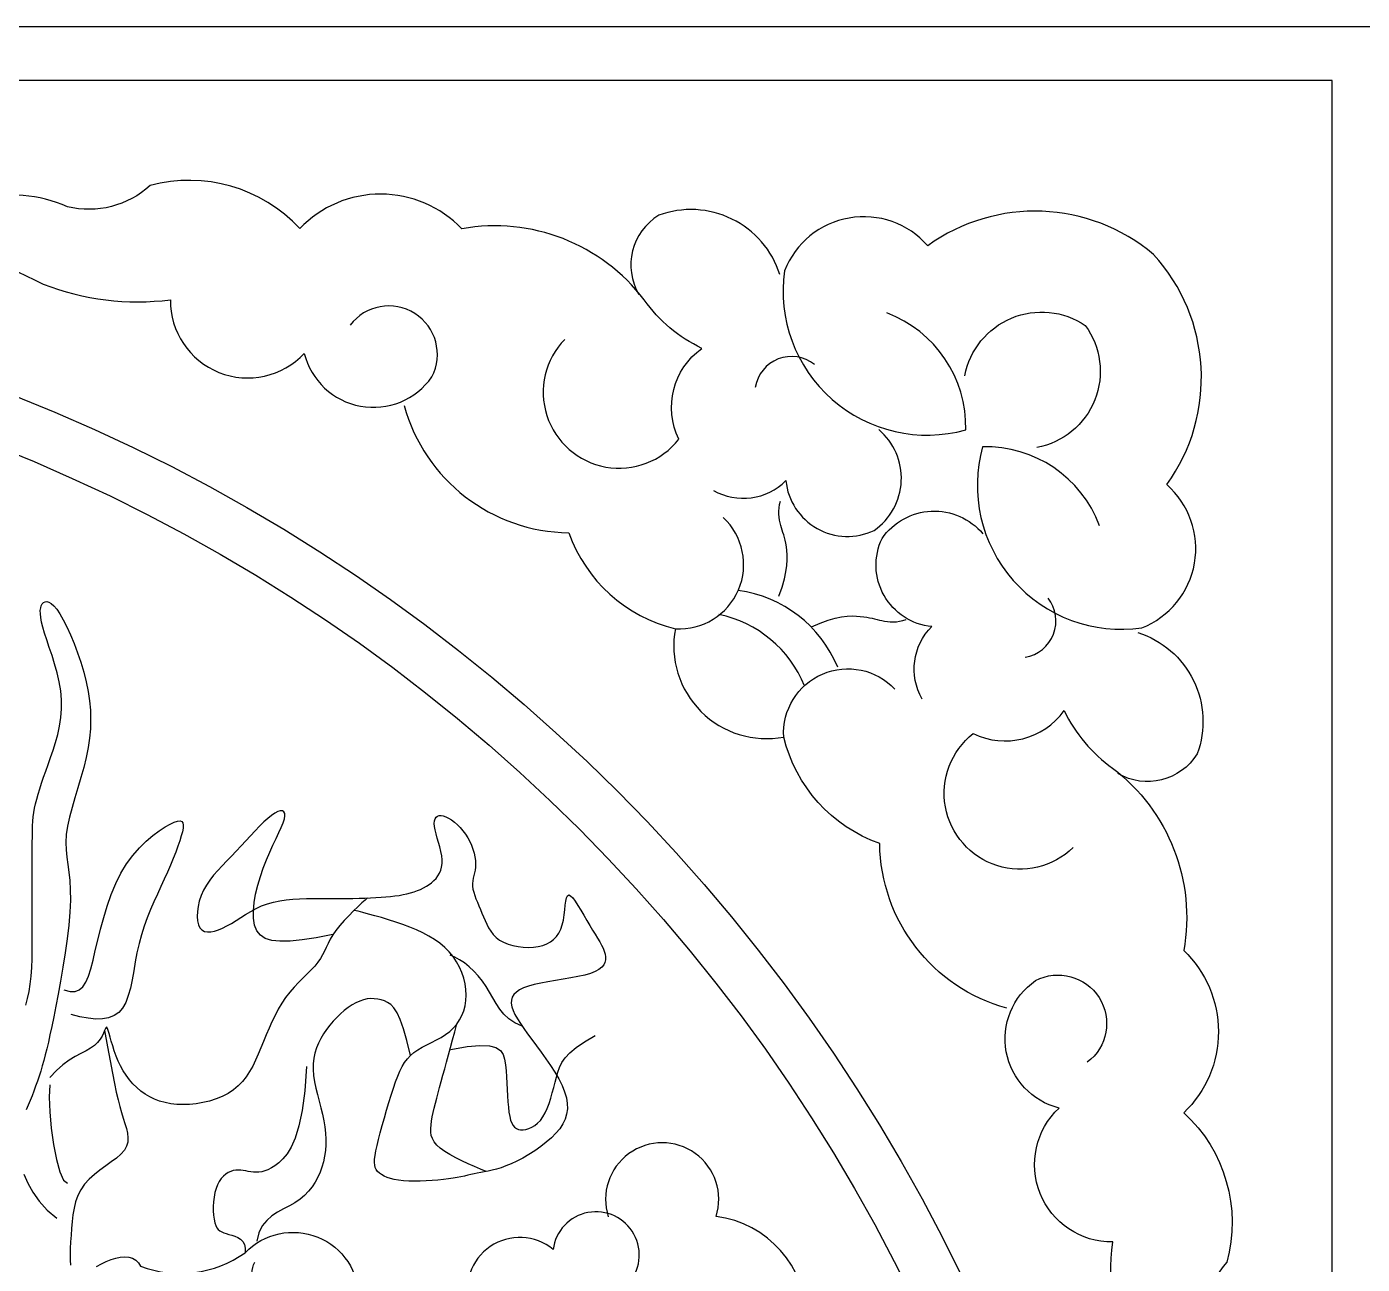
# Model space of a CAD drawing. Extents: x -66030 to 95157, y -13132 to 45879.
# Drawn here: x -42424.3 to -42126.2, y 7081.5 to 7357.8 of the extents above; entities that cross this region are included whole.
import ezdxf

# ---------------------------------------------------------------- set-up
doc = ezdxf.new("R2010")
doc.units = 0
doc.header["$LTSCALE"] = 100
doc.header["$MEASUREMENT"] = 0
doc.layers.add('4', color=121, linetype='CONTINUOUS')

msp = doc.modelspace()

# ---------------------------------------------------------------- linework, layer by layer
at = {"layer": '4'}
for points in [[(-42120.95, 7357.8), (-43020.95, 7357.8), (-43020.95, 6457.8), (-42120.95, 6457.8)], [(-42132.95, 7345.8), (-43008.95, 7345.8), (-43008.95, 6469.8), (-42132.95, 6469.8)]]:
    msp.add_lwpolyline(points, close=True, dxfattribs=at)
for points in [[(-42304.21, 7288, 1.055128), (-42278.76, 7265.7, -0.366246), (-42273.62, 7285.98, -0.126982), (-42286.48, 7296.81, 0.281378), (-42327.2, 7312.69, 0.426753), (-42363.39, 7312.73, 0.279848), (-42396.78, 7322.32, -0.248463), (-42415.25, 7317.6, 0.174704), (-42435.31, 7319.13, -0.128908), (-42451.35, 7313.73, -0.027185), (-42420.68, 7300.32, 0.12406), (-42392.26, 7296.83, 0.684481), (-42362.38, 7284.87, 0.643109), (-42333.89, 7279.61, 0.920448), (-42352.15, 7291.16)], [(-42256.21, 7302.46, 0.427892), (-42283.26, 7315.69, 0.407523), (-42287.67, 7297.99, 0.407523)], [(-42184.86, 7246.4, 0.319048), (-42210.95, 7264.04, 0.541193), (-42175.42, 7223.58, 0.561508), (-42169.85, 7255.56, 0.355693), (-42172.81, 7306.96, 0.343874), (-42223.19, 7308.9, 0.561508), (-42255.17, 7303.32, 0.541193), (-42214.71, 7267.79, 0.319048), (-42232.34, 7293.89)], [(-42214.9, 7279.89, -0.539681), (-42188.04, 7291.11, -0.553633), (-42198.86, 7263.85)], [(-42340.07, 7273.2, 0.333818), (-42303.32, 7244.82, 0.253565), (-42279.53, 7223.4, 0.703455), (-42268.84, 7248.21)], [(-42271.05, 7254.29, 0.338558), (-42254.87, 7256.45, 0.519359), (-42235.17, 7245.35, 0.493768), (-42234.13, 7267.84)], [(-42224.45, 7207.7, -0.338558), (-42222.3, 7223.87, -0.519359), (-42233.39, 7243.57, -0.493768), (-42210.9, 7244.61)], [(-42176.29, 7222.53, -0.427892), (-42163.05, 7195.48, -0.407523), (-42180.76, 7191.07, -0.407523)], [(-42205.55, 7138.67, -0.333818), (-42233.93, 7175.43, -0.253565), (-42255.34, 7199.21, -0.703455), (-42230.54, 7209.9)], [(-42190.74, 7174.53, -1.055128), (-42213.05, 7199.98, 0.366246), (-42192.76, 7205.13, 0.126982), (-42181.93, 7192.26, -0.281378), (-42166.05, 7151.54, -0.426753), (-42166.02, 7115.35, -0.279848), (-42156.43, 7081.96, 0.248463), (-42161.15, 7063.5, -0.174704), (-42159.62, 7043.44, 0.128908), (-42165.02, 7027.4, 0.027185), (-42178.43, 7058.06, -0.12406), (-42181.91, 7086.49, -0.684481), (-42193.88, 7116.37, -0.643109), (-42199.13, 7144.85, -0.920448), (-42187.58, 7126.59)], [(-42267.52, 7074.23, 0.966311), (-42250.22, 7069.35, 0.376141), (-42270.44, 7092.17, 1.369579), (-42294.51, 7092.13)], [(-42301.37, 7074.85, 3.081415), (-42306.82, 7084.79, 1.45013), (-42313.89, 7064.09, -0.371824), (-42302.47, 7060.2, 0.389956), (-42281.28, 7053.6)], [(-42398.93, 7081.06, 0.248368), (-42375.57, 7084.08, -0.677943), (-42350.15, 7073.8, -0.351784), (-42373.66, 7038.83, -0.3268), (-42391.05, 7014.9, 0.255262), (-42382.55, 7037.88, 0.440136), (-42402.59, 7032.58, -0.758859), (-42378.93, 7046.1, 0.60947), (-42362, 7075.1, -0.909064), (-42373.42, 7081.94)]]:
    msp.add_lwpolyline(points, format="xyb", dxfattribs=at)
for points in [[(-42256.44, 7230.69), (-42255.72, 7232.7), (-42255.2, 7234.5), (-42254.85, 7236.1), (-42254.64, 7237.52), (-42254.56, 7238.77), (-42254.57, 7239.87), (-42254.64, 7240.84), (-42254.76, 7241.7), (-42254.89, 7242.46), (-42255.04, 7243.14), (-42255.2, 7243.75), (-42255.36, 7244.32), (-42255.52, 7244.86), (-42255.68, 7245.38), (-42255.85, 7245.91), (-42256, 7246.46), (-42256.15, 7247.04), (-42256.28, 7247.66), (-42256.38, 7248.3), (-42256.44, 7248.97), (-42256.45, 7249.67), (-42256.39, 7250.38), (-42256.26, 7251.11), (-42256.05, 7251.85)], [(-42424.56, 7139.35), (-42424.13, 7140.81), (-42423.78, 7142.39), (-42423.52, 7144.07), (-42423.33, 7145.86), (-42423.21, 7147.74), (-42423.13, 7149.73), (-42423.1, 7151.81), (-42423.08, 7153.98), (-42423.08, 7156.24), (-42423.08, 7158.58), (-42423.08, 7160.97), (-42423.08, 7163.36), (-42423.08, 7165.72), (-42423.08, 7168), (-42423.08, 7170.18), (-42423.08, 7172.2), (-42423.08, 7174.02), (-42423.08, 7175.63), (-42423.07, 7177.03), (-42423.05, 7178.28), (-42423.01, 7179.4), (-42422.95, 7180.42), (-42422.86, 7181.39), (-42422.73, 7182.34), (-42422.56, 7183.3), (-42422.33, 7184.31), (-42422.07, 7185.37), (-42421.75, 7186.49), (-42421.39, 7187.67), (-42420.99, 7188.91), (-42420.55, 7190.23), (-42420.07, 7191.63), (-42419.55, 7193.11), (-42418.99, 7194.67), (-42418.43, 7196.31), (-42417.89, 7198.03), (-42417.4, 7199.81), (-42416.99, 7201.65), (-42416.69, 7203.55), (-42416.53, 7205.5), (-42416.54, 7207.49), (-42416.73, 7209.51), (-42417.07, 7211.55), (-42417.54, 7213.56), (-42418.09, 7215.53), (-42418.68, 7217.42), (-42419.28, 7219.22), (-42419.84, 7220.88), (-42420.33, 7222.39), (-42420.72, 7223.73), (-42421, 7224.89), (-42421.19, 7225.89), (-42421.28, 7226.74), (-42421.29, 7227.46), (-42421.21, 7228.06), (-42421.07, 7228.54), (-42420.85, 7228.93), (-42420.58, 7229.23), (-42420.24, 7229.41), (-42419.84, 7229.46), (-42419.38, 7229.34), (-42418.86, 7229.03), (-42418.28, 7228.51), (-42417.63, 7227.74), (-42416.93, 7226.71), (-42416.17, 7225.39), (-42415.36, 7223.82), (-42414.55, 7222.05), (-42413.74, 7220.11), (-42412.96, 7218.04), (-42412.24, 7215.9), (-42411.59, 7213.72), (-42411.04, 7211.54), (-42410.61, 7209.41), (-42410.3, 7207.31), (-42410.12, 7205.23), (-42410.06, 7203.16), (-42410.12, 7201.08), (-42410.3, 7198.99), (-42410.61, 7196.86), (-42411.04, 7194.68), (-42411.58, 7192.45), (-42412.21, 7190.18), (-42412.88, 7187.91), (-42413.56, 7185.66), (-42414.2, 7183.46), (-42414.76, 7181.33), (-42415.2, 7179.31), (-42415.49, 7177.42), (-42415.59, 7175.68), (-42415.55, 7174.03), (-42415.39, 7172.42), (-42415.18, 7170.79), (-42414.94, 7169.07), (-42414.73, 7167.2), (-42414.6, 7165.12), (-42414.57, 7162.78), (-42414.7, 7160.13), (-42414.95, 7157.22), (-42415.32, 7154.15), (-42415.77, 7151), (-42416.27, 7147.83), (-42416.8, 7144.74), (-42417.33, 7141.81), (-42417.84, 7139.12), (-42418.31, 7136.72), (-42418.74, 7134.6), (-42419.13, 7132.74), (-42419.5, 7131.07), (-42419.84, 7129.59), (-42420.18, 7128.23), (-42420.52, 7126.98), (-42420.85, 7125.78), (-42421.2, 7124.62), (-42421.57, 7123.47), (-42421.94, 7122.35), (-42422.33, 7121.25), (-42422.73, 7120.17), (-42423.14, 7119.11), (-42423.56, 7118.06), (-42423.99, 7117.02), (-42424.44, 7115.99)], [(-42249.15, 7223.82), (-42247.18, 7224.66), (-42245.41, 7225.29), (-42243.84, 7225.73), (-42242.44, 7226.02), (-42241.19, 7226.18), (-42240.09, 7226.24), (-42239.12, 7226.22), (-42238.25, 7226.16), (-42237.49, 7226.07), (-42236.8, 7225.96), (-42236.18, 7225.84), (-42235.6, 7225.72), (-42235.06, 7225.58), (-42234.52, 7225.45), (-42233.99, 7225.32), (-42233.43, 7225.2), (-42232.84, 7225.09), (-42232.22, 7224.99), (-42231.57, 7224.93), (-42230.89, 7224.91), (-42230.2, 7224.95), (-42229.49, 7225.05), (-42228.77, 7225.22), (-42228.05, 7225.48)], [(-42355.99, 7155.1), (-42359.68, 7154.41), (-42362.85, 7153.92), (-42365.55, 7153.65), (-42367.79, 7153.62), (-42369.62, 7153.82), (-42371.07, 7154.27), (-42372.17, 7154.99), (-42372.96, 7155.98), (-42373.46, 7157.24), (-42373.71, 7158.74), (-42373.73, 7160.42), (-42373.56, 7162.24), (-42373.23, 7164.15), (-42372.75, 7166.11), (-42372.17, 7168.06), (-42371.52, 7169.97), (-42370.81, 7171.78), (-42370.08, 7173.49), (-42369.36, 7175.07), (-42368.67, 7176.54), (-42368.04, 7177.87), (-42367.51, 7179.05), (-42367.08, 7180.08), (-42366.81, 7180.95), (-42366.69, 7181.65), (-42366.74, 7182.18), (-42366.93, 7182.53), (-42367.26, 7182.72), (-42367.72, 7182.73), (-42368.28, 7182.57), (-42368.94, 7182.24), (-42369.68, 7181.73), (-42370.51, 7181.06), (-42371.39, 7180.25), (-42372.33, 7179.31), (-42373.32, 7178.29), (-42374.34, 7177.19), (-42375.39, 7176.05), (-42376.46, 7174.9), (-42377.54, 7173.76), (-42378.61, 7172.65), (-42379.68, 7171.56), (-42380.71, 7170.49), (-42381.69, 7169.43), (-42382.62, 7168.36), (-42383.46, 7167.27), (-42384.22, 7166.15), (-42384.87, 7165), (-42385.39, 7163.8), (-42385.8, 7162.59), (-42386.08, 7161.39), (-42386.24, 7160.23), (-42386.28, 7159.14), (-42386.19, 7158.16), (-42385.98, 7157.31), (-42385.65, 7156.63), (-42385.2, 7156.14), (-42384.64, 7155.83), (-42383.98, 7155.69), (-42383.23, 7155.7), (-42382.41, 7155.86), (-42381.53, 7156.14), (-42380.6, 7156.53), (-42379.63, 7157.03), (-42378.64, 7157.6), (-42377.61, 7158.24), (-42376.56, 7158.92), (-42375.46, 7159.61), (-42374.32, 7160.28), (-42373.13, 7160.92), (-42371.9, 7161.5), (-42370.6, 7161.99), (-42369.25, 7162.38), (-42367.84, 7162.67), (-42366.39, 7162.88), (-42364.91, 7163.02), (-42363.4, 7163.11), (-42361.88, 7163.15), (-42360.35, 7163.17), (-42358.82, 7163.17), (-42357.31, 7163.17), (-42355.81, 7163.17), (-42354.34, 7163.18), (-42352.9, 7163.19), (-42351.5, 7163.2), (-42350.14, 7163.23), (-42348.82, 7163.26), (-42347.57, 7163.3), (-42346.37, 7163.36), (-42345.23, 7163.43), (-42344.15, 7163.51), (-42343.12, 7163.61), (-42342.14, 7163.73), (-42341.2, 7163.87), (-42340.31, 7164.03), (-42339.45, 7164.22), (-42338.64, 7164.42), (-42337.86, 7164.66), (-42337.12, 7164.92), (-42336.41, 7165.21), (-42335.74, 7165.54), (-42335.11, 7165.89), (-42334.52, 7166.28), (-42333.96, 7166.7), (-42333.44, 7167.16), (-42332.96, 7167.66), (-42332.55, 7168.21), (-42332.19, 7168.81), (-42331.91, 7169.46), (-42331.71, 7170.17), (-42331.61, 7170.95), (-42331.6, 7171.8), (-42331.7, 7172.71), (-42331.89, 7173.68), (-42332.13, 7174.67), (-42332.4, 7175.67), (-42332.68, 7176.65), (-42332.95, 7177.59), (-42333.16, 7178.46), (-42333.3, 7179.25), (-42333.35, 7179.93), (-42333.31, 7180.5), (-42333.18, 7180.96), (-42332.96, 7181.31), (-42332.66, 7181.55), (-42332.29, 7181.68), (-42331.85, 7181.7), (-42331.34, 7181.6), (-42330.77, 7181.4), (-42330.16, 7181.1), (-42329.51, 7180.7), (-42328.85, 7180.21), (-42328.19, 7179.65), (-42327.55, 7179.01), (-42326.94, 7178.31), (-42326.37, 7177.55), (-42325.86, 7176.74), (-42325.41, 7175.9), (-42325.03, 7175.04), (-42324.72, 7174.17), (-42324.47, 7173.3), (-42324.29, 7172.46), (-42324.18, 7171.65), (-42324.14, 7170.88), (-42324.18, 7170.18), (-42324.26, 7169.52), (-42324.38, 7168.9), (-42324.52, 7168.3), (-42324.65, 7167.72), (-42324.75, 7167.13), (-42324.81, 7166.54), (-42324.8, 7165.92), (-42324.71, 7165.26), (-42324.54, 7164.57), (-42324.32, 7163.85), (-42324.04, 7163.1), (-42323.73, 7162.33), (-42323.4, 7161.54), (-42323.05, 7160.73), (-42322.7, 7159.9), (-42322.36, 7159.06), (-42322.02, 7158.23), (-42321.65, 7157.4), (-42321.23, 7156.6), (-42320.76, 7155.84), (-42320.2, 7155.12), (-42319.55, 7154.47), (-42318.78, 7153.89), (-42317.88, 7153.39), (-42316.88, 7152.98), (-42315.79, 7152.66), (-42314.66, 7152.43), (-42313.49, 7152.3), (-42312.34, 7152.25), (-42311.21, 7152.3), (-42310.14, 7152.45), (-42309.15, 7152.7), (-42308.25, 7153.04), (-42307.44, 7153.49), (-42306.72, 7154.04), (-42306.09, 7154.69), (-42305.56, 7155.45), (-42305.12, 7156.31), (-42304.77, 7157.29), (-42304.52, 7158.36), (-42304.35, 7159.49), (-42304.22, 7160.6), (-42304.1, 7161.65), (-42303.99, 7162.57), (-42303.84, 7163.3), (-42303.63, 7163.78), (-42303.34, 7163.95), (-42302.94, 7163.78), (-42302.45, 7163.3), (-42301.89, 7162.56), (-42301.27, 7161.63), (-42300.62, 7160.57), (-42299.95, 7159.43), (-42299.28, 7158.27), (-42298.62, 7157.16), (-42298.01, 7156.13), (-42297.43, 7155.18), (-42296.9, 7154.31), (-42296.43, 7153.51), (-42296.02, 7152.77), (-42295.68, 7152.06), (-42295.41, 7151.4), (-42295.22, 7150.75), (-42295.12, 7150.12), (-42295.13, 7149.51), (-42295.26, 7148.91), (-42295.53, 7148.35), (-42295.97, 7147.81), (-42296.6, 7147.31), (-42297.43, 7146.85), (-42298.49, 7146.44), (-42299.78, 7146.07), (-42301.27, 7145.74), (-42302.88, 7145.43), (-42304.58, 7145.15), (-42306.3, 7144.86), (-42307.99, 7144.58), (-42309.59, 7144.28), (-42311.06, 7143.95), (-42312.33, 7143.59), (-42313.42, 7143.19), (-42314.32, 7142.74), (-42315.03, 7142.25), (-42315.57, 7141.71), (-42315.93, 7141.12), (-42316.13, 7140.47), (-42316.16, 7139.77), (-42316.03, 7139), (-42315.76, 7138.17), (-42315.34, 7137.27), (-42314.8, 7136.3), (-42314.14, 7135.26), (-42313.38, 7134.14), (-42312.52, 7132.94), (-42311.58, 7131.66), (-42310.57, 7130.3), (-42309.51, 7128.87), (-42308.46, 7127.4), (-42307.42, 7125.89), (-42306.45, 7124.39), (-42305.58, 7122.89), (-42304.83, 7121.43), (-42304.25, 7120.03), (-42303.86, 7118.69), (-42303.66, 7117.42), (-42303.64, 7116.21), (-42303.81, 7115.04), (-42304.16, 7113.92), (-42304.67, 7112.84), (-42305.36, 7111.78), (-42306.21, 7110.75), (-42307.22, 7109.72), (-42308.36, 7108.73), (-42309.59, 7107.77), (-42310.89, 7106.86), (-42312.23, 7106.01), (-42313.58, 7105.23), (-42314.9, 7104.54), (-42316.16, 7103.95), (-42317.35, 7103.46), (-42318.45, 7103.07), (-42319.48, 7102.76), (-42320.45, 7102.51), (-42321.35, 7102.31), (-42322.2, 7102.15), (-42322.99, 7102), (-42323.75, 7101.86), (-42324.47, 7101.7), (-42325.18, 7101.54), (-42325.88, 7101.37), (-42326.61, 7101.2), (-42327.39, 7101.03), (-42328.22, 7100.86), (-42329.14, 7100.7), (-42330.16, 7100.55), (-42331.3, 7100.41), (-42332.53, 7100.28), (-42333.82, 7100.18), (-42335.15, 7100.11), (-42336.49, 7100.06), (-42337.8, 7100.05), (-42339.06, 7100.08), (-42340.24, 7100.16), (-42341.31, 7100.28), (-42342.28, 7100.45), (-42343.14, 7100.66), (-42343.9, 7100.91), (-42344.57, 7101.2), (-42345.14, 7101.52), (-42345.61, 7101.87), (-42346, 7102.25), (-42346.3, 7102.66), (-42346.52, 7103.11), (-42346.65, 7103.63), (-42346.7, 7104.24), (-42346.67, 7104.96), (-42346.57, 7105.81), (-42346.39, 7106.82), (-42346.13, 7108), (-42345.8, 7109.37), (-42345.41, 7110.88), (-42344.97, 7112.51), (-42344.49, 7114.21), (-42343.99, 7115.93), (-42343.48, 7117.63), (-42342.97, 7119.27), (-42342.46, 7120.81), (-42341.98, 7122.21), (-42341.51, 7123.47), (-42341.03, 7124.61), (-42340.52, 7125.63), (-42339.97, 7126.55), (-42339.35, 7127.38), (-42338.67, 7128.12), (-42337.88, 7128.79), (-42337, 7129.4), (-42336.03, 7129.96), (-42335, 7130.51), (-42333.94, 7131.04), (-42332.88, 7131.59), (-42331.83, 7132.17), (-42330.83, 7132.8), (-42329.9, 7133.49), (-42329.07, 7134.27), (-42328.33, 7135.13), (-42327.71, 7136.06), (-42327.19, 7137.06), (-42326.78, 7138.12), (-42326.48, 7139.23), (-42326.3, 7140.39), (-42326.24, 7141.6), (-42326.3, 7142.84), (-42326.48, 7144.1), (-42326.78, 7145.37), (-42327.2, 7146.63), (-42327.74, 7147.87), (-42328.39, 7149.06), (-42329.16, 7150.2), (-42330.03, 7151.27), (-42331.02, 7152.26), (-42332.11, 7153.17), (-42333.29, 7154.01), (-42334.56, 7154.78), (-42335.91, 7155.49), (-42337.34, 7156.15), (-42338.83, 7156.77), (-42340.37, 7157.35), (-42341.96, 7157.9), (-42343.56, 7158.41), (-42345.13, 7158.89), (-42346.64, 7159.32), (-42348.04, 7159.7), (-42349.29, 7160.03), (-42350.37, 7160.31), (-42351.23, 7160.52)], [(-42416.01, 7142.78), (-42414.66, 7142.39), (-42413.54, 7142.38), (-42412.6, 7142.74), (-42411.82, 7143.45), (-42411.15, 7144.49), (-42410.57, 7145.84), (-42410.05, 7147.47), (-42409.53, 7149.38), (-42409.01, 7151.53), (-42408.44, 7153.87), (-42407.83, 7156.35), (-42407.14, 7158.91), (-42406.36, 7161.49), (-42405.48, 7164.04), (-42404.47, 7166.49), (-42403.32, 7168.79), (-42402.02, 7170.89), (-42400.61, 7172.79), (-42399.13, 7174.47), (-42397.63, 7175.95), (-42396.15, 7177.22), (-42394.74, 7178.28), (-42393.45, 7179.13), (-42392.33, 7179.77), (-42391.4, 7180.21), (-42390.66, 7180.45), (-42390.11, 7180.49), (-42389.72, 7180.35), (-42389.49, 7180.03), (-42389.4, 7179.53), (-42389.43, 7178.88), (-42389.58, 7178.07), (-42389.82, 7177.12), (-42390.16, 7176.03), (-42390.57, 7174.83), (-42391.07, 7173.51), (-42391.63, 7172.11), (-42392.25, 7170.63), (-42392.92, 7169.08), (-42393.63, 7167.48), (-42394.39, 7165.85), (-42395.16, 7164.17), (-42395.93, 7162.45), (-42396.69, 7160.69), (-42397.42, 7158.87), (-42398.11, 7157.01), (-42398.72, 7155.08), (-42399.26, 7153.1), (-42399.71, 7151.07), (-42400.09, 7149.02), (-42400.44, 7146.99), (-42400.8, 7145.03), (-42401.19, 7143.18), (-42401.65, 7141.48), (-42402.22, 7139.98), (-42402.93, 7138.72), (-42403.8, 7137.73), (-42404.84, 7137.01), (-42406.04, 7136.53), (-42407.41, 7136.29), (-42408.93, 7136.26), (-42410.62, 7136.42), (-42412.45, 7136.77), (-42414.44, 7137.28)], [(-42348.28, 7163.28), (-42348.78, 7162.83), (-42349.5, 7162.17), (-42350.38, 7161.34), (-42351.37, 7160.38), (-42352.41, 7159.33), (-42353.45, 7158.24), (-42354.43, 7157.13), (-42355.29, 7156.05), (-42356, 7155.02), (-42356.57, 7154.06), (-42357.04, 7153.14), (-42357.47, 7152.26), (-42357.87, 7151.41), (-42358.29, 7150.58), (-42358.77, 7149.75), (-42359.35, 7148.92), (-42360.05, 7148.08), (-42360.86, 7147.22), (-42361.75, 7146.32), (-42362.7, 7145.39), (-42363.68, 7144.41), (-42364.66, 7143.37), (-42365.63, 7142.26), (-42366.54, 7141.08), (-42367.39, 7139.81), (-42368.18, 7138.47), (-42368.9, 7137.08), (-42369.59, 7135.65), (-42370.23, 7134.19), (-42370.85, 7132.73), (-42371.45, 7131.27), (-42372.04, 7129.83), (-42372.63, 7128.43), (-42373.24, 7127.08), (-42373.88, 7125.77), (-42374.58, 7124.54), (-42375.34, 7123.38), (-42376.18, 7122.3), (-42377.13, 7121.31), (-42378.19, 7120.42), (-42379.38, 7119.64), (-42380.69, 7118.97), (-42382.07, 7118.41), (-42383.52, 7117.95), (-42385.01, 7117.6), (-42386.51, 7117.35), (-42388, 7117.2), (-42389.45, 7117.15), (-42390.84, 7117.2), (-42392.17, 7117.35), (-42393.44, 7117.59), (-42394.65, 7117.92), (-42395.8, 7118.35), (-42396.88, 7118.86), (-42397.91, 7119.47), (-42398.87, 7120.16), (-42399.77, 7120.94), (-42400.61, 7121.79), (-42401.39, 7122.71), (-42402.11, 7123.69), (-42402.76, 7124.72), (-42403.36, 7125.78), (-42403.89, 7126.88), (-42404.36, 7128), (-42404.78, 7129.13), (-42405.13, 7130.24), (-42405.44, 7131.28), (-42405.71, 7132.24), (-42405.93, 7133.06), (-42406.13, 7133.72), (-42406.3, 7134.18), (-42406.46, 7134.41), (-42406.6, 7134.38), (-42406.76, 7134.12), (-42406.95, 7133.69), (-42407.19, 7133.12), (-42407.52, 7132.45), (-42407.95, 7131.74), (-42408.5, 7131.03), (-42409.21, 7130.36), (-42410.07, 7129.75), (-42411.09, 7129.18), (-42412.24, 7128.57), (-42413.49, 7127.89), (-42414.83, 7127.06), (-42416.24, 7126.04), (-42417.68, 7124.76), (-42419.15, 7123.17)], [(-42313.76, 7134.7), (-42315.39, 7135.41), (-42316.73, 7136.3), (-42317.83, 7137.33), (-42318.75, 7138.47), (-42319.55, 7139.69), (-42320.28, 7140.96), (-42321, 7142.25), (-42321.76, 7143.51), (-42322.61, 7144.73), (-42323.54, 7145.88), (-42324.54, 7146.95), (-42325.57, 7147.92), (-42326.63, 7148.78), (-42327.7, 7149.5), (-42328.75, 7150.09), (-42329.77, 7150.51)], [(-42338.67, 7128.12), (-42339.46, 7131.46), (-42340.22, 7134.1), (-42340.95, 7136.14), (-42341.67, 7137.65), (-42342.37, 7138.73), (-42343.07, 7139.47), (-42343.77, 7139.97), (-42344.48, 7140.3), (-42345.22, 7140.54), (-42345.97, 7140.71), (-42346.74, 7140.8), (-42347.53, 7140.81), (-42348.33, 7140.73), (-42349.16, 7140.55), (-42349.99, 7140.28), (-42350.84, 7139.9), (-42351.71, 7139.42), (-42352.57, 7138.85), (-42353.44, 7138.18), (-42354.29, 7137.44), (-42355.12, 7136.63), (-42355.93, 7135.77), (-42356.69, 7134.86), (-42357.42, 7133.91), (-42358.09, 7132.93), (-42358.69, 7131.92), (-42359.22, 7130.88), (-42359.67, 7129.79), (-42360.02, 7128.67), (-42360.27, 7127.49), (-42360.41, 7126.27), (-42360.42, 7124.98), (-42360.3, 7123.65), (-42360.08, 7122.26), (-42359.77, 7120.83), (-42359.42, 7119.38), (-42359.03, 7117.92), (-42358.65, 7116.45), (-42358.29, 7115), (-42357.99, 7113.56), (-42357.76, 7112.16), (-42357.61, 7110.79), (-42357.55, 7109.45), (-42357.56, 7108.15), (-42357.65, 7106.87), (-42357.83, 7105.62), (-42358.08, 7104.4), (-42358.42, 7103.21), (-42358.83, 7102.05), (-42359.34, 7100.92), (-42359.93, 7099.83), (-42360.62, 7098.79), (-42361.41, 7097.81), (-42362.31, 7096.88), (-42363.32, 7096.03), (-42364.46, 7095.25), (-42365.7, 7094.55), (-42367.01, 7093.86), (-42368.33, 7093.14), (-42369.6, 7092.3), (-42370.75, 7091.3), (-42371.75, 7090.07), (-42372.51, 7088.54), (-42372.99, 7086.65)], [(-42321.75, 7102.23), (-42323.01, 7102.76), (-42324.36, 7103.33), (-42325.77, 7103.95), (-42327.18, 7104.61), (-42328.56, 7105.29), (-42329.85, 7105.99), (-42331.01, 7106.7), (-42332, 7107.41), (-42332.77, 7108.12), (-42333.35, 7108.83), (-42333.75, 7109.55), (-42334.01, 7110.28), (-42334.13, 7111.03), (-42334.15, 7111.81), (-42334.08, 7112.63), (-42333.96, 7113.49), (-42333.79, 7114.4), (-42333.59, 7115.36), (-42333.36, 7116.37), (-42333.1, 7117.44), (-42332.81, 7118.56), (-42332.5, 7119.75), (-42332.16, 7121), (-42331.8, 7122.32), (-42331.42, 7123.7), (-42331.03, 7125.15), (-42330.61, 7126.66), (-42330.18, 7128.24), (-42329.73, 7129.89), (-42329.26, 7131.6), (-42328.78, 7133.37), (-42328.28, 7135.21)], [(-42406.94, 7133.71), (-42406.27, 7130.04), (-42405.69, 7126.89), (-42405.18, 7124.19), (-42404.74, 7121.89), (-42404.33, 7119.93), (-42403.95, 7118.23), (-42403.57, 7116.74), (-42403.19, 7115.39), (-42402.79, 7114.13), (-42402.4, 7112.94), (-42402.07, 7111.82), (-42401.83, 7110.75), (-42401.72, 7109.74), (-42401.77, 7108.78), (-42402.03, 7107.85), (-42402.53, 7106.95), (-42403.3, 7106.08), (-42404.29, 7105.22), (-42405.44, 7104.35), (-42406.69, 7103.46), (-42407.97, 7102.53), (-42409.23, 7101.55), (-42410.41, 7100.5), (-42411.43, 7099.37), (-42412.26, 7098.15), (-42412.91, 7096.84), (-42413.41, 7095.46), (-42413.77, 7094.03), (-42414.03, 7092.55), (-42414.21, 7091.04), (-42414.34, 7089.52), (-42414.44, 7088), (-42414.54, 7086.49), (-42414.61, 7085.03), (-42414.65, 7083.65), (-42414.64, 7082.39), (-42414.55, 7081.29)], [(-42329.64, 7129.44), (-42325.98, 7130.11), (-42323.16, 7130.38), (-42321.06, 7130.3), (-42319.58, 7129.9), (-42318.59, 7129.23), (-42317.99, 7128.34), (-42317.65, 7127.26), (-42317.47, 7126.04), (-42317.34, 7124.72), (-42317.24, 7123.34), (-42317.15, 7121.92), (-42317.08, 7120.5), (-42317, 7119.11), (-42316.92, 7117.79), (-42316.81, 7116.56), (-42316.68, 7115.45), (-42316.52, 7114.5), (-42316.31, 7113.7), (-42316.06, 7113.04), (-42315.77, 7112.51), (-42315.42, 7112.1), (-42315.03, 7111.81), (-42314.58, 7111.62), (-42314.07, 7111.53), (-42313.5, 7111.52), (-42312.88, 7111.61), (-42312.24, 7111.8), (-42311.58, 7112.09), (-42310.92, 7112.48), (-42310.28, 7113), (-42309.66, 7113.64), (-42309.09, 7114.41), (-42308.58, 7115.3), (-42308.13, 7116.31), (-42307.72, 7117.4), (-42307.34, 7118.56), (-42307, 7119.75), (-42306.68, 7120.95), (-42306.38, 7122.14), (-42306.08, 7123.3), (-42305.78, 7124.4), (-42305.4, 7125.46), (-42304.87, 7126.52), (-42304.12, 7127.59), (-42303.08, 7128.71), (-42301.67, 7129.9), (-42299.81, 7131.18), (-42297.45, 7132.58)], [(-42361.85, 7125.63), (-42362.26, 7120.24), (-42362.85, 7115.87), (-42363.57, 7112.39), (-42364.39, 7109.69), (-42365.29, 7107.65), (-42366.22, 7106.13), (-42367.16, 7105.01), (-42368.06, 7104.18), (-42368.92, 7103.52), (-42369.72, 7103), (-42370.47, 7102.61), (-42371.18, 7102.33), (-42371.85, 7102.16), (-42372.5, 7102.06), (-42373.11, 7102.04), (-42373.71, 7102.07), (-42374.29, 7102.14), (-42374.86, 7102.24), (-42375.43, 7102.34), (-42375.99, 7102.44), (-42376.54, 7102.51), (-42377.1, 7102.54), (-42377.65, 7102.52), (-42378.21, 7102.43), (-42378.78, 7102.25), (-42379.34, 7101.98), (-42379.88, 7101.63), (-42380.41, 7101.18), (-42380.9, 7100.64), (-42381.35, 7100), (-42381.74, 7099.26), (-42382.07, 7098.43), (-42382.33, 7097.5), (-42382.52, 7096.5), (-42382.64, 7095.47), (-42382.7, 7094.42), (-42382.69, 7093.4), (-42382.63, 7092.44), (-42382.52, 7091.56), (-42382.36, 7090.79), (-42382.14, 7090.17), (-42381.88, 7089.67), (-42381.57, 7089.27), (-42381.21, 7088.97), (-42380.79, 7088.72), (-42380.31, 7088.53), (-42379.77, 7088.35), (-42379.18, 7088.19), (-42378.52, 7088), (-42377.84, 7087.77), (-42377.18, 7087.47), (-42376.58, 7087.08), (-42376.08, 7086.57), (-42375.71, 7085.92), (-42375.53, 7085.1), (-42375.57, 7084.08)], [(-42419.15, 7121.6), (-42419.31, 7118.85), (-42419.2, 7115.52), (-42418.88, 7111.89), (-42418.37, 7108.26), (-42417.71, 7104.93), (-42416.94, 7102.18), (-42416.1, 7100.32), (-42415.23, 7099.63)], [(-42424.95, 7101.62), (-42424.1, 7099.6), (-42422.97, 7097.57), (-42421.53, 7095.56), (-42419.74, 7093.62), (-42417.58, 7091.79)], [(-42408.72, 7081), (-42407.67, 7081.58), (-42406.59, 7082.11), (-42405.51, 7082.55), (-42404.45, 7082.88), (-42403.43, 7083.09), (-42402.45, 7083.16), (-42401.54, 7083.08), (-42400.72, 7082.85), (-42400, 7082.44), (-42399.39, 7081.85), (-42398.93, 7081.06)]]:
    msp.add_lwpolyline(points, dxfattribs=at)
for radius in [395, 383]:
    msp.add_circle((-42571.78, 6907.8), radius, dxfattribs=at)
for centre, radius, start, end in [((-42253.61, 7275.99), 8.18, 51.4317, 170.9299), ((-42269.39, 7203.95), 28.28, 22.6484, 82.099), ((-42202.75, 7225.14), 8.18, 279.0701, 38.5683), ((-42275.01, 7200.91), 26.15, 21.902, 78.538), ((-42259.18, 7219.57), 20.71, 169.3236, 280.6764)]:
    msp.add_arc(centre, radius, start, end, dxfattribs=at)

doc.saveas('drawing.dxf')
